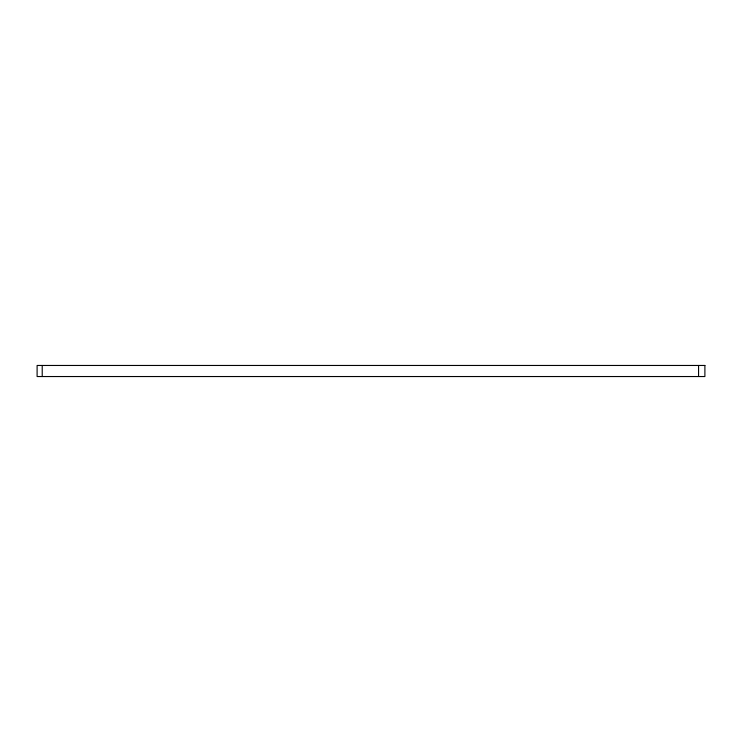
<?xml version="1.0" encoding="UTF-8"?>
<svg xmlns="http://www.w3.org/2000/svg" width="742" height="742" viewBox="0 0 742 742"><rect width="100%" height="100%" fill="white"/><g stroke="black" fill="none" stroke-linecap="round" stroke-linejoin="round"><path stroke-width="1.11" d="M698.565 365.463L698.565 376.537M42.22 365.463L42.22 376.537M704.891 365.463L37.109 365.463L37.1 376.537L704.891 376.537L704.9 365.463"/></g></svg>
